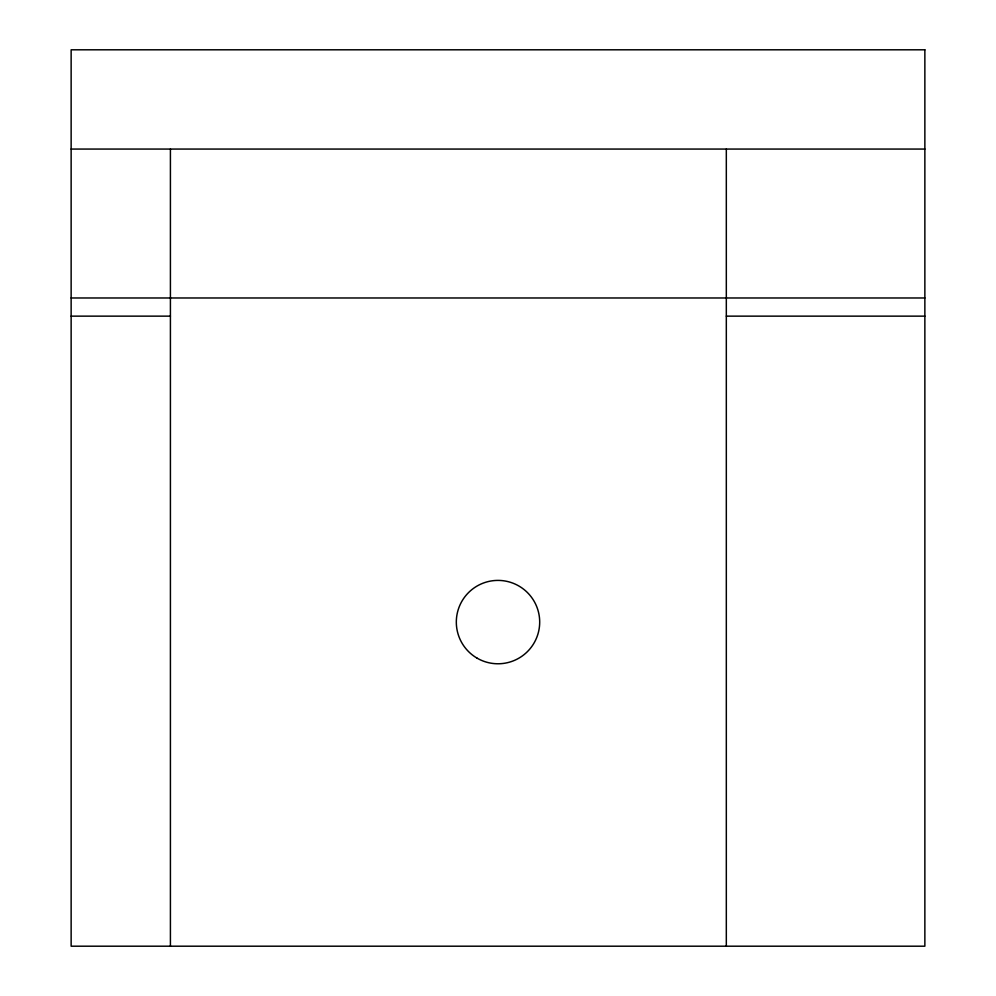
<?xml version="1.0" encoding="UTF-8"?>
<svg xmlns="http://www.w3.org/2000/svg" width="996" height="996" viewBox="0 0 996 996"><rect width="100%" height="100%" fill="white"/><g stroke="black" fill="none" stroke-linecap="round" stroke-linejoin="round"><path stroke-width="1.49" d="M71.139 149.064L924.861 149.064M71.139 297.978L924.861 297.978M71.139 316.143L170.416 316.143M726.321 316.143L924.861 316.143M726.321 149.064L726.321 946.2M170.416 149.064L170.416 946.2M924.861 49.8L71.139 49.8L71.139 946.2L924.861 946.2L924.861 49.8M477.159 658.194A41.695 41.695 0 0 0 539.695 622.089A41.695 41.695 0 0 0 477.159 585.984A41.695 41.695 0 0 0 477.159 658.194"/></g></svg>
